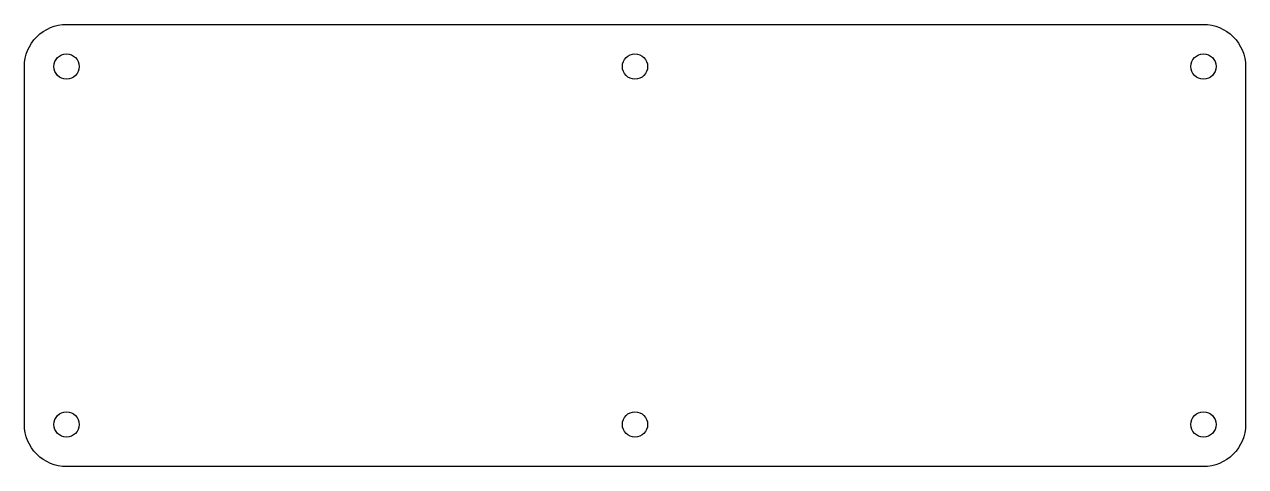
# Model space of a CAD drawing. Header units: millimetres. Extents: x -290 to 0, y -105 to 0.
import ezdxf

# ---------------------------------------------------------------- set-up
doc = ezdxf.new("R2010")
doc.units = ezdxf.units.MM
doc.layers.get('0').update_dxf_attribs({"linetype": 'CONTINUOUS'})

msp = doc.modelspace()

# ---------------------------------------------------------------- linework, layer by layer
msp.add_lwpolyline([(-280, -105, -0.414214), (-290, -95), (-290, -10, -0.414214), (-280, 0), (-10, 0, -0.414214), (0, -10), (0, -95, -0.414214), (-10, -105)], format="xyb", close=True)
for centre in [(-280, -10), (-145, -10), (-10, -10), (-280, -95), (-145, -95), (-10, -95)]:
    msp.add_circle(centre, 3)

doc.saveas('drawing.dxf')
